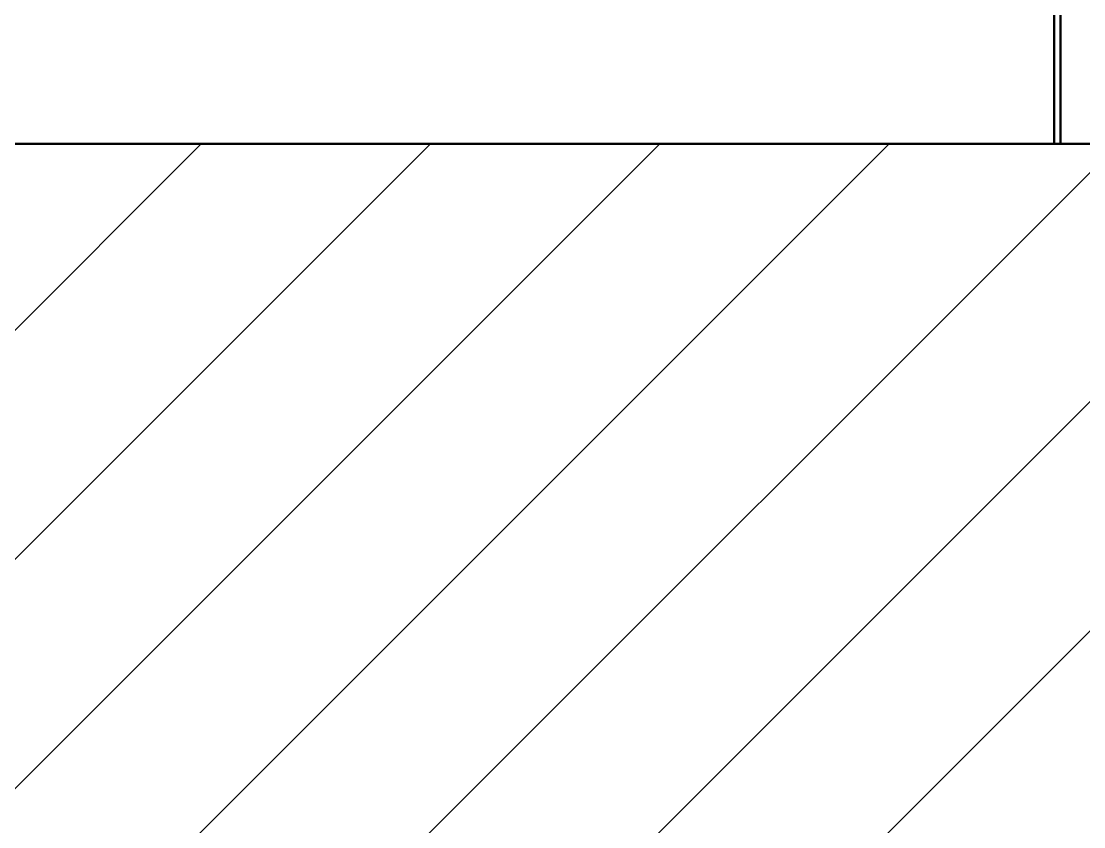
# Model space of a CAD drawing. Header units: millimetres. Extents: x 0 to 118800, y 79635 to 177025.
# Drawn here: x 28631 to 30269, y 106655 to 107897 of the extents above; entities that cross this region are included whole.
import ezdxf

# ---------------------------------------------------------------- set-up
doc = ezdxf.new("R2010")
doc.units = ezdxf.units.MM
doc.header["$LTSCALE"] = 200
for name, color, linetype, lineweight in [('AM_0', 7, 'Continuous', 50), ('AM_0N', 7, 'Continuous', 50), ('AM_8', 1, 'Continuous', 25)]:
    doc.layers.add(name, color=color, linetype=linetype, lineweight=lineweight)

# ---------------------------------------------------------------- blocks, each defined once
blk = doc.blocks.new('*U208')
at = {"layer": 'AM_0N'}
for p, q in [((30323.6, 109226.2), (30223.6, 109226.2)), ((30223.6, 109226.2), (30223.6, 107708.2)), ((30233.6, 109226.2), (30233.6, 107708.2)), ((30313.6, 109226.2), (30313.6, 107708.2)), ((30323.6, 107708.2), (30323.6, 109226.2)), ((30223.6, 107708.2), (30323.6, 107708.2))]:
    blk.add_line(p, q, dxfattribs=at)

msp = doc.modelspace()

# ---------------------------------------------------------------- hatches: boundary and pattern name
at = {"layer": 'AM_8'}
h = msp.add_hatch(dxfattribs=at)
h.set_pattern_fill('_USER', color=256, scale=250, angle=45, style=0, pattern_type=0)
h.set_pattern_definition([(45, (0, 88345.38), (-176.7767, 176.7767), [])])
edge = h.paths.add_edge_path()
edge.add_spline(control_points=[(5280.5, 106216.2), (6681.4, 104916.5), (9074.9, 102695.8), (13410.3, 106100.5), (18237.6, 103030.3), (23861.1, 106550.1), (30042.8, 104943.7), (35957.3, 105741.1), (39203.8, 107097.4), (40665.8, 107708.2)], knot_values=[0, 0, 0, 0, 4926.854057, 8417.958194, 13827.166868, 19205.216319, 26312.624204, 32099.848974, 36841.472167, 36841.472167, 36841.472167, 36841.472167], degree=3, periodic=0)
edge.add_line((40665.8, 107708.2), (20849.8, 107708.2))
edge.add_line((20849.8, 107708.2), (20849.8, 106808.2))
edge.add_line((20849.8, 106808.2), (16049.8, 106808.2))
edge.add_line((16049.8, 106808.2), (16049.8, 106216.2))
edge.add_line((16049.8, 106216.2), (5280.5, 106216.2))

# ---------------------------------------------------------------- linework, layer by layer
at = {"layer": 'AM_0'}
for q in [(30223.6, 107708.2), (40665.8, 107708.2), (40665.8, 107708.2), (40665.8, 107708.2)]:
    msp.add_line((16549.8, 107708.2), q, dxfattribs=at)
msp.add_spline([(5280.5, 106216.2), (9567.3, 103787.8), (12842.5, 104996.6), (18183.5, 104140.4), (23373.3, 105550.6), (30477.9, 105349.2), (36222, 106054.3), (40665.8, 107708.2)], degree=3, dxfattribs=at)

# ---------------------------------------------------------------- block references
at = {"layer": 'AM_0N'}
msp.add_blockref('*U208', (0, 0), dxfattribs=at)

doc.saveas('drawing.dxf')
